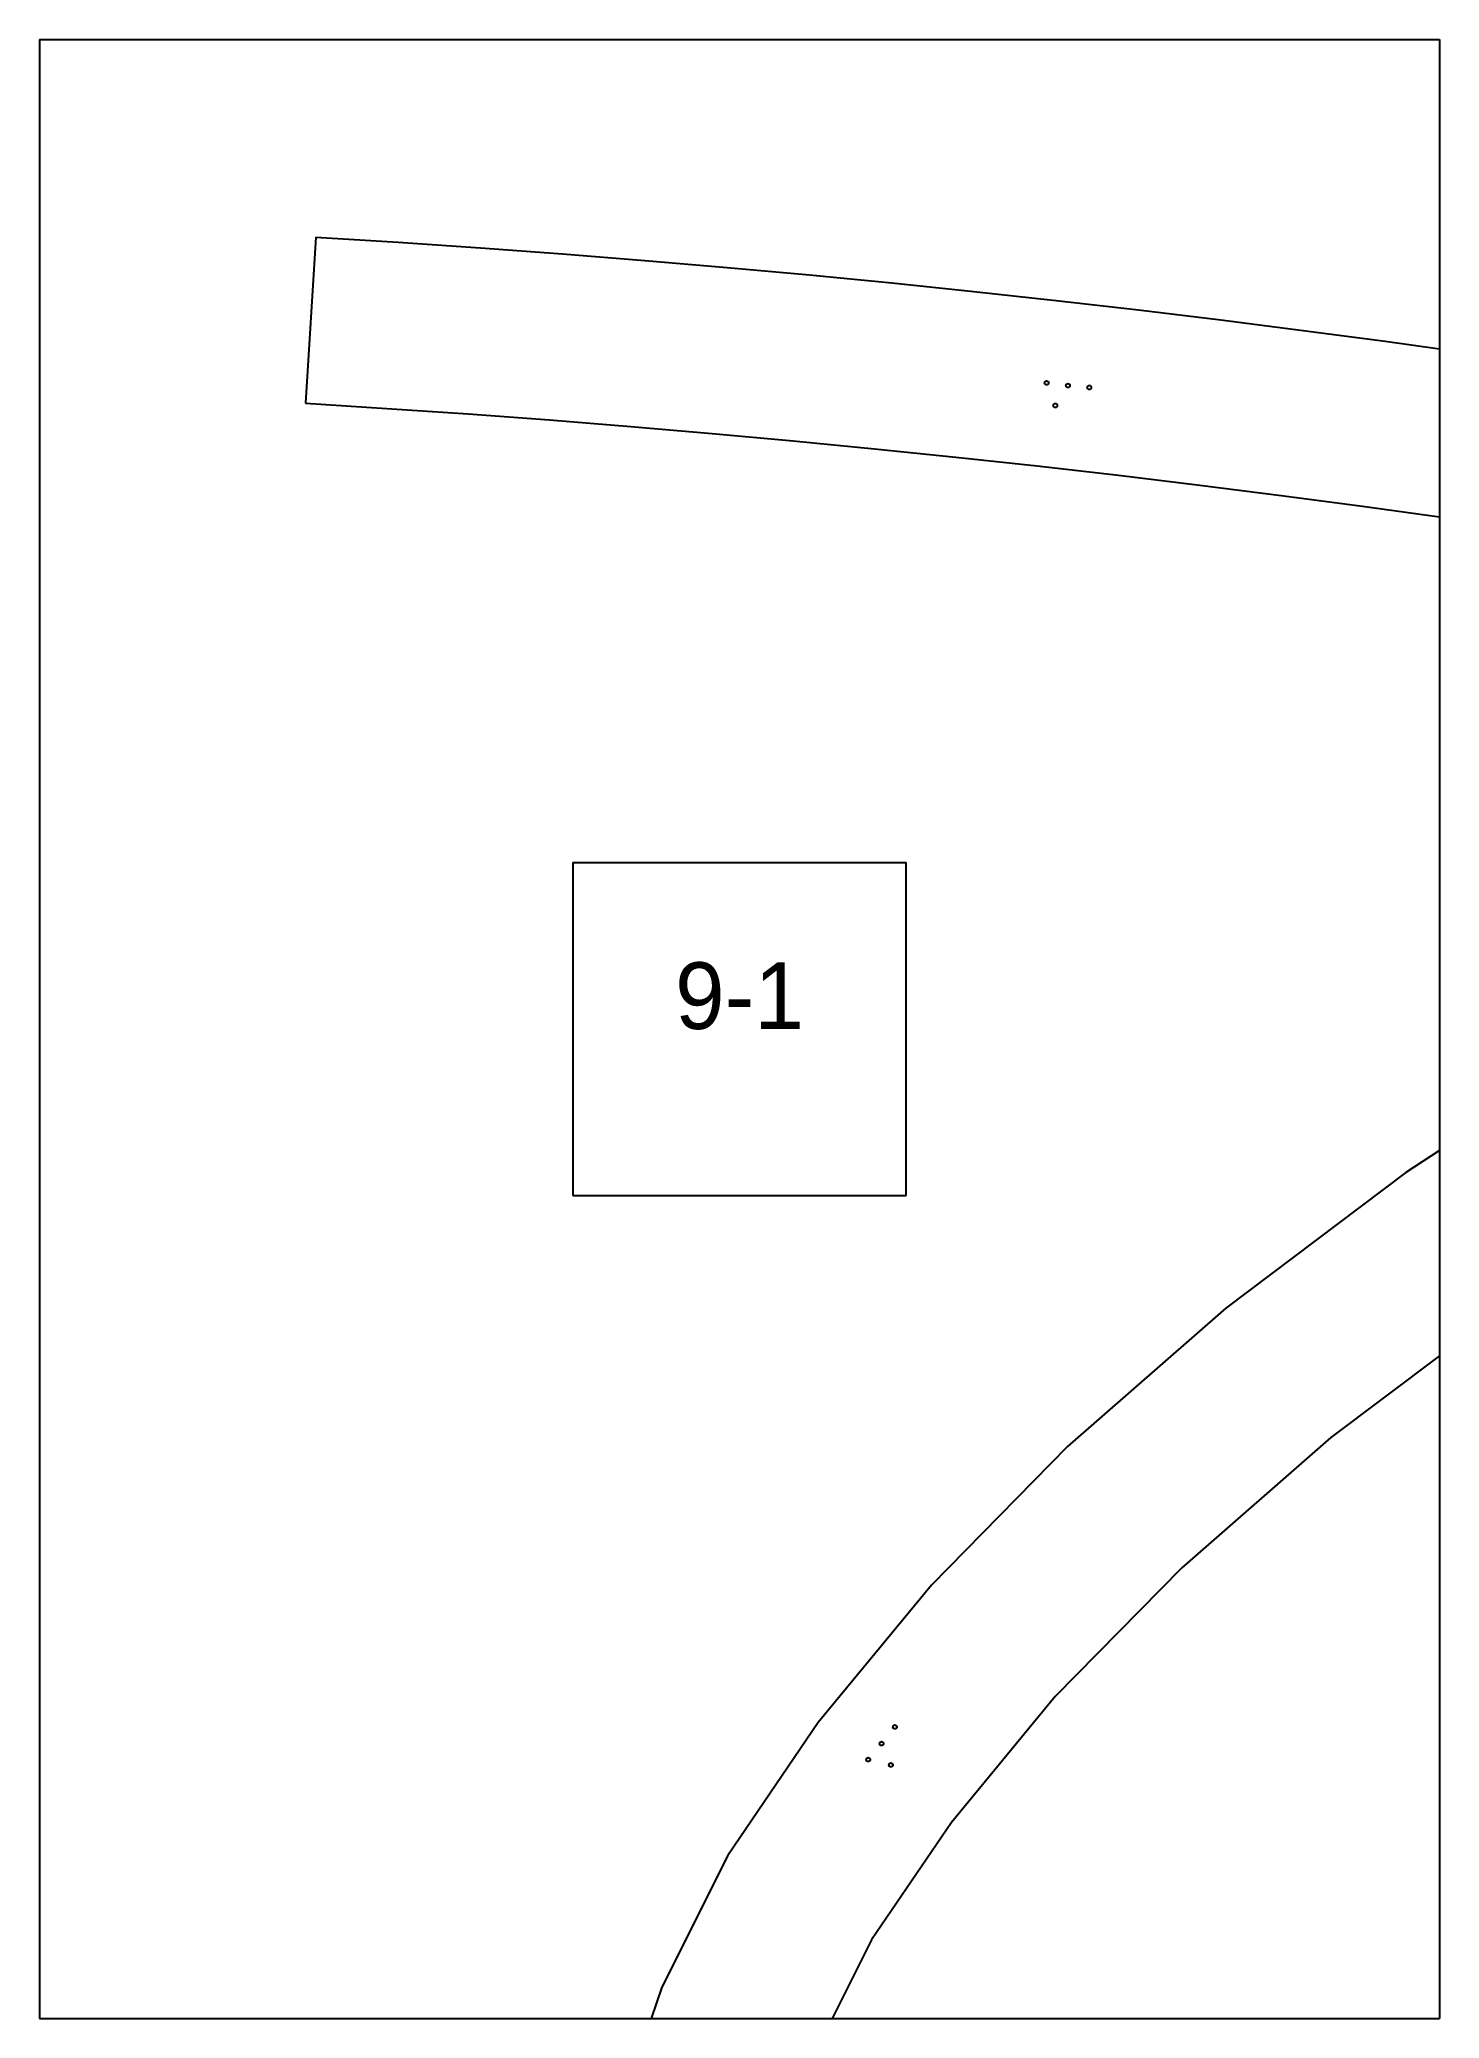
# Paper-space layout 'Plan 9-1' of a CAD drawing. Header units: metres, sheet in millimetres. Extents: x 0 to 210, y 0 to 297.
# The model-space entities are those that its viewports show. They can reach past a viewport. Long polylines and large blocks are cut down to what shows.
import ezdxf
from ezdxf.enums import TextEntityAlignment as Align

# ---------------------------------------------------------------- set-up
doc = ezdxf.new("R2010")
doc.units = ezdxf.units.M
for name, color, linetype in [('default', 7, 'Continuous'), ('mcircles', 7, 'Continuous'), ('TEXTLAYER', 7, 'Continuous'), ('VIEWPORTS', 7, 'Continuous')]:
    doc.layers.add(name, color=color, linetype=linetype)

msp = doc.modelspace()

# ---------------------------------------------------------------- linework, layer by layer
at = {"color": 9}
for p, q in [((0, -2079), (0, -2376)), ((210, -2079), (210, -2376)), ((210, -2079), (210, -2376)), ((0, -2376), (210, -2376)), ((0, -2376), (210, -2376)), ((0, -2376), (0, -2673)), ((210, -2376), (420, -2376)), ((210, -2376), (210, -2673)), ((210, -2376), (420, -2376)), ((210, -2376), (210, -2673)), ((80, -2499.5), (130, -2499.5)), ((80, -2499.5), (80, -2549.5)), ((130, -2549.5), (130, -2499.5)), ((80, -2549.5), (130, -2549.5)), ((0, -2673), (210, -2673)), ((0, -2673), (210, -2673)), ((0, -2673), (0, -2970)), ((210, -2673), (420, -2673)), ((210, -2673), (210, -2970)), ((210, -2673), (420, -2673)), ((210, -2673), (210, -2970))]:
    msp.add_line(p, q, dxfattribs=at)
at = {"layer": 'default', "color": 7, "linetype": 'Continuous'}
for p, q in [((41.45, -2405.64), (39.9, -2430.59)), ((41.45, -2405.64), (53.79, -2406.41)), ((53.79, -2406.41), (66.13, -2407.25)), ((66.13, -2407.25), (78.47, -2408.16)), ((78.47, -2408.16), (90.81, -2409.15)), ((90.81, -2409.15), (103.15, -2410.2)), ((103.15, -2410.2), (115.49, -2411.33)), ((115.49, -2411.33), (127.83, -2412.53)), ((127.83, -2412.53), (140.17, -2413.81)), ((140.17, -2413.81), (152.51, -2415.16)), ((152.51, -2415.16), (164.86, -2416.58)), ((164.86, -2416.58), (177.2, -2418.07)), ((177.2, -2418.07), (189.54, -2419.64)), ((189.54, -2419.64), (201.88, -2421.28)), ((201.88, -2421.28), (214.22, -2422.99)), ((39.9, -2430.59), (52.1, -2431.35)), ((52.1, -2431.35), (64.29, -2432.18)), ((64.29, -2432.18), (76.49, -2433.08)), ((76.49, -2433.08), (88.68, -2434.06)), ((88.68, -2434.06), (100.88, -2435.1)), ((100.88, -2435.1), (113.07, -2436.22)), ((113.07, -2436.22), (125.27, -2437.4)), ((125.27, -2437.4), (137.46, -2438.66)), ((137.46, -2438.66), (149.66, -2439.99)), ((149.66, -2439.99), (161.85, -2441.4)), ((161.85, -2441.4), (174.05, -2442.87)), ((174.05, -2442.87), (186.24, -2444.42)), ((186.24, -2444.42), (198.44, -2446.04)), ((198.44, -2446.04), (210.63, -2447.73)), ((210.63, -2447.73), (222.83, -2449.5)), ((224.55, -2533.29), (204.95, -2546.04)), ((204.95, -2546.04), (177.94, -2566.42)), ((177.94, -2566.42), (154.19, -2587.17)), ((219.3, -2566.52), (193.7, -2585.82)), ((193.7, -2585.82), (171.35, -2605.36)), ((154.19, -2587.17), (133.78, -2607.97)), ((171.35, -2605.36), (152.36, -2624.69)), ((133.78, -2607.97), (116.78, -2628.59)), ((152.36, -2624.69), (136.79, -2643.58)), ((116.78, -2628.59), (103.25, -2648.54)), ((136.79, -2643.58), (124.82, -2661.19)), ((103.25, -2648.54), (93.35, -2668.29)), ((124.82, -2661.19), (116.42, -2677.92)), ((93.35, -2668.29), (87.21, -2686.56))]:
    msp.add_line(p, q, dxfattribs=at)
at = {"layer": 'mcircles', "color": 7, "linetype": 'Continuous'}
for centre in [(151.07, -2427.52), (154.27, -2427.92), (157.47, -2428.22), (152.37, -2430.92), (128.31, -2629.26), (124.31, -2634.16), (126.31, -2631.76), (127.71, -2634.96)]:
    msp.add_circle(centre, 0.3, dxfattribs=at)

# ---------------------------------------------------------------- texts
at = {"layer": 'TEXTLAYER', "color": 1}
msp.add_text('9-1', height=10, dxfattribs=at).set_placement((105, -2524.5), align=Align.CENTER)

psp = doc.layouts.new('Plan 9-1')

# ---------------------------------------------------------------- viewports
at = {"layer": 'VIEWPORTS'}
psp.add_viewport(center=(105, 148.5), size=(210, 297), view_center_point=(105, -2524.5), view_height=297, dxfattribs=at)

doc.saveas('drawing.dxf')
